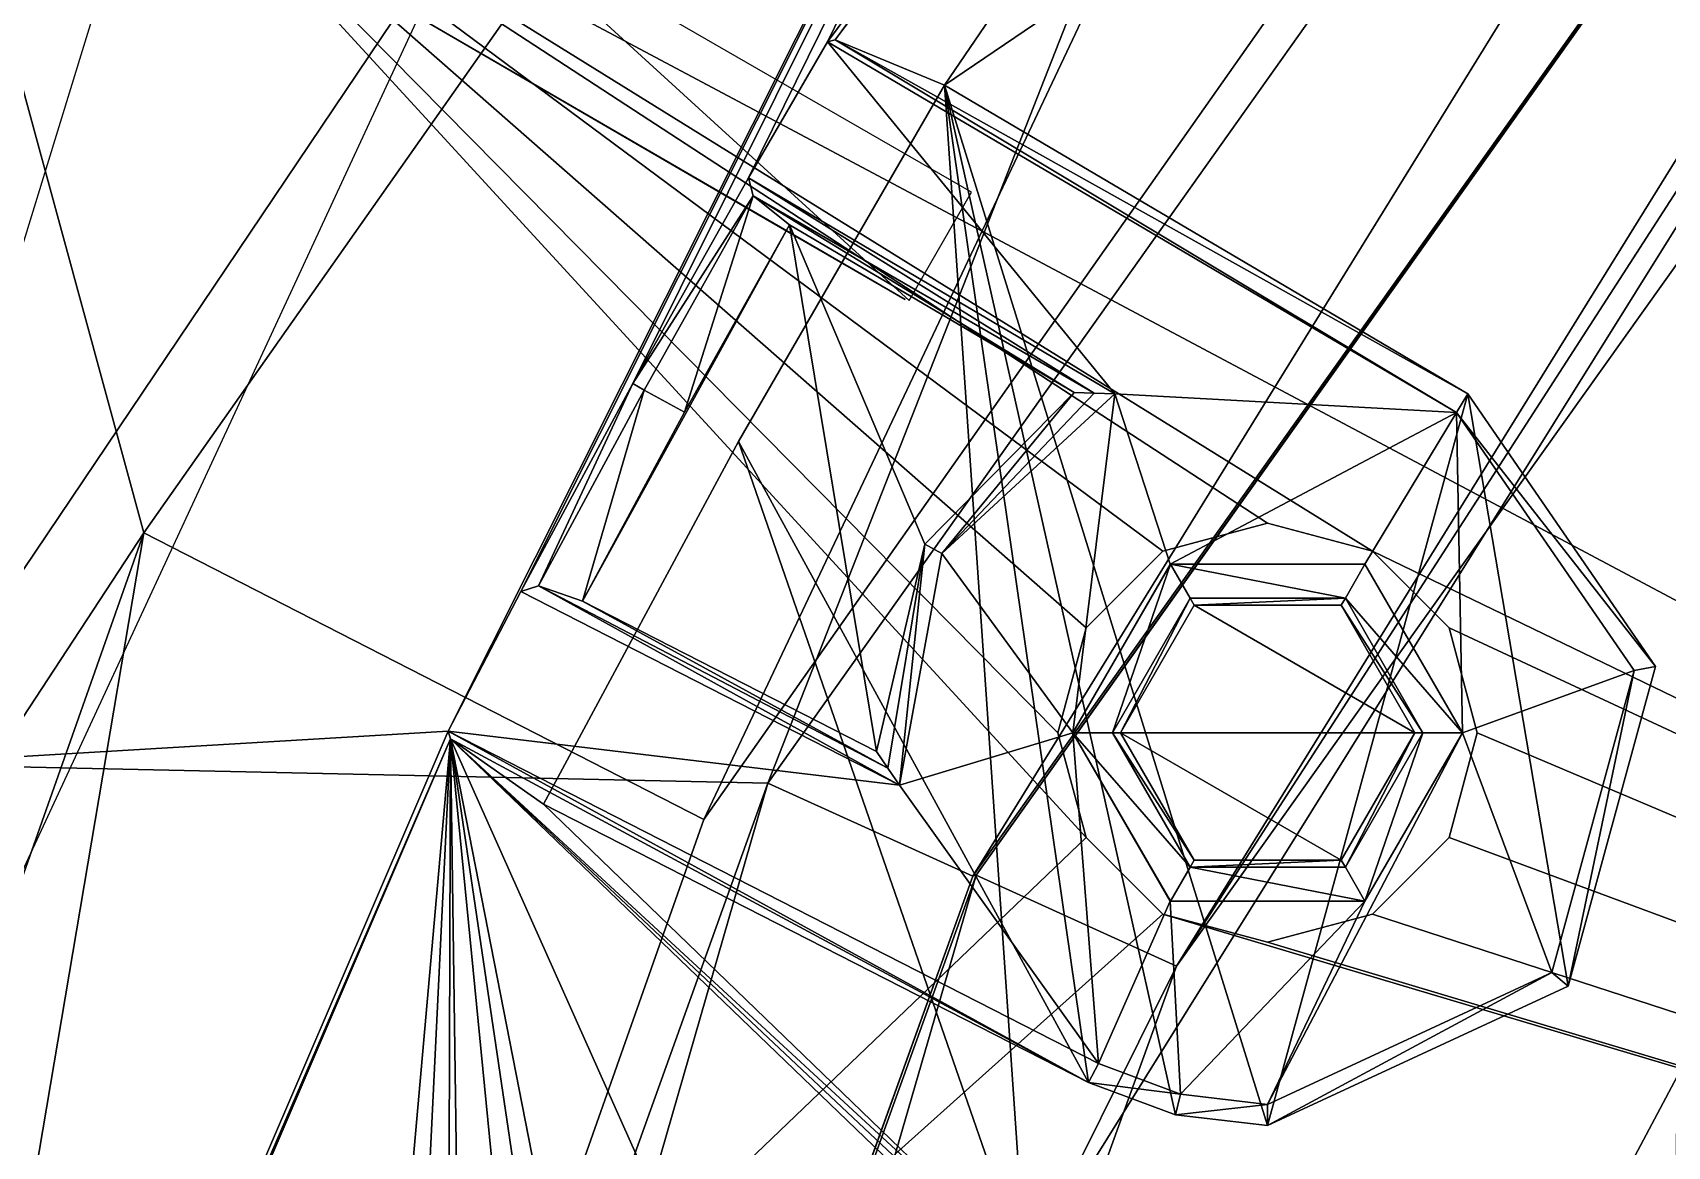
# Model space of a CAD drawing. Header units: millimetres. Extents: x -228 to 228, y -204 to 237.
# Drawn here: x -80.97 to -70.06, y 37.24 to 44.68 of the extents above; entities that cross this region are included whole.
import ezdxf

# ---------------------------------------------------------------- set-up
doc = ezdxf.new("R2010")
doc.units = ezdxf.units.MM
doc.header["$LTSCALE"] = 127.314815
for name, color, linetype in [('2390', 7, 'CONTINUOUS'), ('2587', 7, 'CONTINUOUS'), ('3518', 7, 'CONTINUOUS'), ('3522', 7, 'CONTINUOUS'), ('3523', 7, 'CONTINUOUS'), ('3536', 7, 'CONTINUOUS'), ('3537', 7, 'CONTINUOUS'), ('3600', 7, 'CONTINUOUS'), ('3669', 7, 'CONTINUOUS'), ('3670', 7, 'CONTINUOUS'), ('3672', 7, 'CONTINUOUS'), ('3730', 7, 'CONTINUOUS'), ('3734', 7, 'CONTINUOUS'), ('3738', 7, 'CONTINUOUS'), ('3739', 7, 'CONTINUOUS'), ('3740', 7, 'CONTINUOUS'), ('3741', 7, 'CONTINUOUS'), ('3742', 7, 'CONTINUOUS'), ('3743', 7, 'CONTINUOUS'), ('3767', 7, 'CONTINUOUS'), ('3770', 7, 'CONTINUOUS'), ('3771', 7, 'CONTINUOUS'), ('3850', 7, 'CONTINUOUS'), ('3851', 7, 'CONTINUOUS'), ('3854', 7, 'CONTINUOUS'), ('3856', 7, 'CONTINUOUS'), ('3858', 7, 'CONTINUOUS'), ('3859', 7, 'CONTINUOUS'), ('3863', 7, 'CONTINUOUS'), ('3864', 7, 'CONTINUOUS'), ('3869', 7, 'CONTINUOUS'), ('3873', 7, 'CONTINUOUS'), ('3874', 7, 'CONTINUOUS'), ('3878', 7, 'CONTINUOUS'), ('4337', 7, 'CONTINUOUS'), ('4343', 7, 'CONTINUOUS'), ('4374', 7, 'CONTINUOUS'), ('554', 7, 'CONTINUOUS')]:
    doc.layers.add(name, color=color, linetype=linetype)

msp = doc.modelspace()

# ---------------------------------------------------------------- linework, layer by layer
at = {"layer": '2390', "color": 6, "linetype": 'Continuous'}
for points in [[(-78.395, 44.78, 1083.99), (-80.118, 46.255, 1083.99), (-84.838, 30.879, 1083.99), (-78.395, 44.78, 1083.99)], [(-74.702, 43.611, 1083.99), (-77.978, 45.502, 1083.99), (-75.119, 42.888, 1083.99), (-74.702, 43.611, 1083.99)]]:
    msp.add_3dface(points, dxfattribs=at)
at = {"layer": '2587', "color": 6, "linetype": 'Continuous'}
msp.add_3dface([(-78.395, 44.78, 1083.99), (-76.136, 43.465, 1083.49), (-75.146, 42.894, 1083.49), (-78.395, 44.78, 1083.99)], dxfattribs=at)
at = {"layer": '3518', "color": 5, "linetype": 'Continuous'}
for points in [[(-66.065, 61.486, 1037.99), (-81.84, 47.25, 1037.99), (-80.228, 41.335, 1037.99), (-66.065, 61.486, 1037.99)], [(-81.84, 47.25, 1037.99), (-91.28, 24.458, 1037.99), (-80.228, 41.335, 1037.99), (-81.84, 47.25, 1037.99)], [(-80.228, 41.335, 1037.99), (-91.28, 24.458, 1037.99), (-88.415, 18.106, 1037.99), (-80.228, 41.335, 1037.99)]]:
    msp.add_3dface(points, dxfattribs=at)
at = {"layer": '3522', "color": 5, "linetype": 'Continuous'}
for points in [[(-56.691, 33.796, 1035.99), (-80.54, 46.5, 1035.99), (-42.964, 50.101, 1035.99), (-56.691, 33.796, 1035.99)], [(-89.831, 24.07, 1035.99), (-80.54, 46.5, 1035.99), (-73.938, 39.3, 1035.99), (-89.831, 24.07, 1035.99)], [(-80.54, 46.5, 1035.99), (-74.126, 40, 1035.99), (-73.938, 39.3, 1035.99), (-80.54, 46.5, 1035.99)], [(-74.126, 40, 1035.99), (-80.54, 46.5, 1035.99), (-73.938, 40.7, 1035.99), (-74.126, 40, 1035.99)], [(-80.54, 46.5, 1035.99), (-72.026, 41.212, 1035.99), (-72.726, 41.4, 1035.99), (-80.54, 46.5, 1035.99)], [(-72.026, 41.212, 1035.99), (-80.54, 46.5, 1035.99), (-56.691, 33.796, 1035.99), (-72.026, 41.212, 1035.99)], [(-80.54, 46.5, 1035.99), (-72.726, 41.4, 1035.99), (-73.426, 41.212, 1035.99), (-80.54, 46.5, 1035.99)], [(-80.54, 46.5, 1035.99), (-73.426, 41.212, 1035.99), (-73.938, 40.7, 1035.99), (-80.54, 46.5, 1035.99)], [(-71.513, 40.7, 1035.99), (-72.026, 41.212, 1035.99), (-56.691, 33.796, 1035.99), (-71.513, 40.7, 1035.99)], [(-71.326, 40, 1035.99), (-71.513, 40.7, 1035.99), (-56.691, 33.796, 1035.99), (-71.326, 40, 1035.99)], [(-71.513, 39.3, 1035.99), (-71.326, 40, 1035.99), (-56.691, 33.796, 1035.99), (-71.513, 39.3, 1035.99)], [(-89.831, 24.07, 1035.99), (-73.938, 39.3, 1035.99), (-73.426, 38.788, 1035.99), (-89.831, 24.07, 1035.99)], [(-72.026, 38.788, 1035.99), (-71.513, 39.3, 1035.99), (-56.691, 33.796, 1035.99), (-72.026, 38.788, 1035.99)], [(-89.831, 24.07, 1035.99), (-73.426, 38.788, 1035.99), (-56.691, 33.796, 1035.99), (-89.831, 24.07, 1035.99)], [(-73.426, 38.788, 1035.99), (-72.726, 38.6, 1035.99), (-56.691, 33.796, 1035.99), (-73.426, 38.788, 1035.99)], [(-72.726, 38.6, 1035.99), (-72.026, 38.788, 1035.99), (-56.691, 33.796, 1035.99), (-72.726, 38.6, 1035.99)]]:
    msp.add_3dface(points, dxfattribs=at)
at = {"layer": '3523', "color": 5, "linetype": 'Continuous'}
for points in [[(-80.54, 46.5, 1035.99), (-89.831, 24.07, 1035.99), (-80.54, 46.5, 1033.49), (-80.54, 46.5, 1035.99)], [(-80.54, 46.5, 1033.49), (-89.831, 24.07, 1035.99), (-89.831, 24.07, 1033.49), (-80.54, 46.5, 1033.49)]]:
    msp.add_3dface(points, dxfattribs=at)
at = {"layer": '3536', "color": 5, "linetype": 'Continuous'}
for points in [[(-74.126, 40, 1037.99), (-73.938, 39.3, 1037.99), (-74.126, 40, 1035.99), (-74.126, 40, 1037.99)], [(-74.126, 40, 1035.99), (-73.938, 39.3, 1037.99), (-73.938, 39.3, 1035.99), (-74.126, 40, 1035.99)], [(-71.513, 39.3, 1037.99), (-71.326, 40, 1037.99), (-71.513, 39.3, 1035.99), (-71.513, 39.3, 1037.99)], [(-71.513, 39.3, 1035.99), (-71.326, 40, 1037.99), (-71.326, 40, 1035.99), (-71.513, 39.3, 1035.99)], [(-73.938, 39.3, 1037.99), (-73.426, 38.788, 1037.99), (-73.938, 39.3, 1035.99), (-73.938, 39.3, 1037.99)], [(-73.938, 39.3, 1035.99), (-73.426, 38.788, 1037.99), (-73.426, 38.788, 1035.99), (-73.938, 39.3, 1035.99)], [(-72.026, 38.788, 1037.99), (-71.513, 39.3, 1037.99), (-72.026, 38.788, 1035.99), (-72.026, 38.788, 1037.99)], [(-72.026, 38.788, 1035.99), (-71.513, 39.3, 1037.99), (-71.513, 39.3, 1035.99), (-72.026, 38.788, 1035.99)], [(-73.426, 38.788, 1037.99), (-72.726, 38.6, 1037.99), (-73.426, 38.788, 1035.99), (-73.426, 38.788, 1037.99)], [(-73.426, 38.788, 1035.99), (-72.726, 38.6, 1037.99), (-72.726, 38.6, 1035.99), (-73.426, 38.788, 1035.99)], [(-72.726, 38.6, 1037.99), (-72.026, 38.788, 1037.99), (-72.726, 38.6, 1035.99), (-72.726, 38.6, 1037.99)], [(-72.726, 38.6, 1035.99), (-72.026, 38.788, 1037.99), (-72.026, 38.788, 1035.99), (-72.726, 38.6, 1035.99)]]:
    msp.add_3dface(points, dxfattribs=at)
at = {"layer": '3537', "color": 5, "linetype": 'Continuous'}
for points in [[(-72.726, 41.4, 1037.99), (-73.426, 41.212, 1037.99), (-72.726, 41.4, 1035.99), (-72.726, 41.4, 1037.99)], [(-72.726, 41.4, 1035.99), (-73.426, 41.212, 1037.99), (-73.426, 41.212, 1035.99), (-72.726, 41.4, 1035.99)], [(-72.026, 41.212, 1037.99), (-72.726, 41.4, 1037.99), (-72.026, 41.212, 1035.99), (-72.026, 41.212, 1037.99)], [(-72.026, 41.212, 1035.99), (-72.726, 41.4, 1037.99), (-72.726, 41.4, 1035.99), (-72.026, 41.212, 1035.99)], [(-73.426, 41.212, 1037.99), (-73.938, 40.7, 1037.99), (-73.426, 41.212, 1035.99), (-73.426, 41.212, 1037.99)], [(-73.426, 41.212, 1035.99), (-73.938, 40.7, 1037.99), (-73.938, 40.7, 1035.99), (-73.426, 41.212, 1035.99)], [(-71.513, 40.7, 1037.99), (-72.026, 41.212, 1037.99), (-71.513, 40.7, 1035.99), (-71.513, 40.7, 1037.99)], [(-71.513, 40.7, 1035.99), (-72.026, 41.212, 1037.99), (-72.026, 41.212, 1035.99), (-71.513, 40.7, 1035.99)], [(-74.126, 40, 1037.99), (-74.126, 40, 1035.99), (-73.938, 40.7, 1035.99), (-74.126, 40, 1037.99)], [(-73.938, 40.7, 1037.99), (-74.126, 40, 1037.99), (-73.938, 40.7, 1035.99), (-73.938, 40.7, 1037.99)], [(-71.326, 40, 1035.99), (-71.326, 40, 1037.99), (-71.513, 40.7, 1037.99), (-71.326, 40, 1035.99)], [(-71.326, 40, 1035.99), (-71.513, 40.7, 1037.99), (-71.513, 40.7, 1035.99), (-71.326, 40, 1035.99)]]:
    msp.add_3dface(points, dxfattribs=at)
at = {"layer": '3600', "color": 5, "linetype": 'Continuous'}
msp.add_3dface([(-80.54, 46.5, 1033.49), (-89.831, 24.07, 1033.49), (-80.973, 46.75, 1032.99), (-80.54, 46.5, 1033.49)], dxfattribs=at)
at = {"layer": '3669', "color": 5, "linetype": 'Continuous'}
for points in [[(-80.228, 41.335, 1036.99), (-76.49, 39.42, 1036.99), (-66.065, 61.486, 1036.99), (-80.228, 41.335, 1036.99)], [(-76.49, 39.42, 1036.99), (-62.985, 58.63, 1036.99), (-66.065, 61.486, 1036.99), (-76.49, 39.42, 1036.99)], [(-88.415, 18.106, 1036.99), (-84.298, 17.275, 1036.99), (-80.228, 41.335, 1036.99), (-88.415, 18.106, 1036.99)], [(-84.298, 17.275, 1036.99), (-76.49, 39.42, 1036.99), (-80.228, 41.335, 1036.99), (-84.298, 17.275, 1036.99)]]:
    msp.add_3dface(points, dxfattribs=at)
at = {"layer": '3670', "color": 5, "linetype": 'Continuous'}
for points in [[(-76.49, 39.42, 1037.99), (-62.985, 58.63, 1037.99), (-76.49, 39.42, 1036.99), (-76.49, 39.42, 1037.99)], [(-62.985, 58.63, 1037.99), (-62.985, 58.63, 1036.99), (-76.49, 39.42, 1036.99), (-62.985, 58.63, 1037.99)], [(-84.298, 17.275, 1037.99), (-76.49, 39.42, 1037.99), (-84.298, 17.275, 1036.99), (-84.298, 17.275, 1037.99)], [(-76.49, 39.42, 1037.99), (-76.49, 39.42, 1036.99), (-84.298, 17.275, 1036.99), (-76.49, 39.42, 1037.99)]]:
    msp.add_3dface(points, dxfattribs=at)
at = {"layer": '3672', "color": 5, "linetype": 'Continuous'}
for points in [[(-66.065, 61.486, 1037.99), (-80.228, 41.335, 1037.99), (-66.065, 61.486, 1036.99), (-66.065, 61.486, 1037.99)], [(-80.228, 41.335, 1037.99), (-80.228, 41.335, 1036.99), (-66.065, 61.486, 1036.99), (-80.228, 41.335, 1037.99)], [(-80.228, 41.335, 1037.99), (-88.415, 18.106, 1037.99), (-80.228, 41.335, 1036.99), (-80.228, 41.335, 1037.99)], [(-88.415, 18.106, 1037.99), (-88.415, 18.106, 1036.99), (-80.228, 41.335, 1036.99), (-88.415, 18.106, 1037.99)]]:
    msp.add_3dface(points, dxfattribs=at)
at = {"layer": '3730', "color": 31, "linetype": 'Continuous', "true_color": 0xffba87}
for points in [[(-76.062, 39.662, 1080.49), (-74.694, 39.041, 1080.49), (-62.579, 58.672, 1080.49), (-76.062, 39.662, 1080.49)], [(-74.694, 39.041, 1080.49), (-61.442, 57.691, 1080.49), (-62.579, 58.672, 1080.49), (-74.694, 39.041, 1080.49)], [(-83.931, 17.724, 1080.49), (-82.442, 17.515, 1080.49), (-76.062, 39.662, 1080.49), (-83.931, 17.724, 1080.49)], [(-82.442, 17.515, 1080.49), (-74.694, 39.041, 1080.49), (-76.062, 39.662, 1080.49), (-82.442, 17.515, 1080.49)]]:
    msp.add_3dface(points, dxfattribs=at)
at = {"layer": '3734', "color": 31, "linetype": 'Continuous', "true_color": 0xffba87}
for points in [[(-81.908, 39.789, 1037.49), (-76.062, 39.662, 1080.49), (-67.744, 60.851, 1037.49), (-81.908, 39.789, 1037.49)], [(-76.062, 39.662, 1080.49), (-62.579, 58.672, 1080.49), (-67.744, 60.851, 1037.49), (-76.062, 39.662, 1080.49)], [(-83.931, 17.724, 1080.484), (-76.062, 39.662, 1080.49), (-81.908, 39.789, 1037.49), (-83.931, 17.724, 1080.484)], [(-83.931, 17.724, 1080.49), (-76.062, 39.662, 1080.49), (-83.931, 17.724, 1080.484), (-83.931, 17.724, 1080.49)]]:
    msp.add_3dface(points, dxfattribs=at)
at = {"layer": '3738', "color": 31, "linetype": 'Continuous', "true_color": 0xffba87}
for points in [[(-73.217, 40.851, 1044.99), (-71.743, 40, 1044.99), (-73.708, 40, 1044.99), (-73.217, 40.851, 1044.99)], [(-72.234, 40.851, 1044.99), (-71.743, 40, 1044.99), (-73.217, 40.851, 1044.99), (-72.234, 40.851, 1044.99)], [(-73.708, 40, 1044.99), (-71.743, 40, 1044.99), (-72.234, 39.149, 1044.99), (-73.708, 40, 1044.99)], [(-73.217, 39.149, 1044.99), (-73.708, 40, 1044.99), (-72.234, 39.149, 1044.99), (-73.217, 39.149, 1044.99)]]:
    msp.add_3dface(points, dxfattribs=at)
at = {"layer": '3739', "color": 31, "linetype": 'Continuous', "true_color": 0xffba87}
for points in [[(-73.244, 40.898, 1038.79), (-73.708, 40, 1044.99), (-73.762, 40, 1038.79), (-73.244, 40.898, 1038.79)], [(-73.217, 40.851, 1044.99), (-73.708, 40, 1044.99), (-73.244, 40.898, 1038.79), (-73.217, 40.851, 1044.99)], [(-72.207, 40.898, 1038.79), (-73.217, 40.851, 1044.99), (-73.244, 40.898, 1038.79), (-72.207, 40.898, 1038.79)], [(-72.234, 40.851, 1044.99), (-73.217, 40.851, 1044.99), (-72.207, 40.898, 1038.79), (-72.234, 40.851, 1044.99)], [(-71.689, 40, 1038.79), (-72.234, 40.851, 1044.99), (-72.207, 40.898, 1038.79), (-71.689, 40, 1038.79)], [(-71.743, 40, 1044.99), (-72.234, 40.851, 1044.99), (-71.689, 40, 1038.79), (-71.743, 40, 1044.99)]]:
    msp.add_3dface(points, dxfattribs=at)
at = {"layer": '3740', "color": 31, "linetype": 'Continuous', "true_color": 0xffba87}
for points in [[(-73.375, 41.126, 1038.79), (-73.762, 40, 1038.79), (-74.026, 40, 1038.79), (-73.375, 41.126, 1038.79)], [(-73.244, 40.898, 1038.79), (-73.762, 40, 1038.79), (-73.375, 41.126, 1038.79), (-73.244, 40.898, 1038.79)], [(-72.207, 40.898, 1038.79), (-73.244, 40.898, 1038.79), (-73.375, 41.126, 1038.79), (-72.207, 40.898, 1038.79)], [(-72.076, 41.126, 1038.79), (-72.207, 40.898, 1038.79), (-73.375, 41.126, 1038.79), (-72.076, 41.126, 1038.79)], [(-71.426, 40, 1038.79), (-72.207, 40.898, 1038.79), (-72.076, 41.126, 1038.79), (-71.426, 40, 1038.79)], [(-71.689, 40, 1038.79), (-72.207, 40.898, 1038.79), (-71.426, 40, 1038.79), (-71.689, 40, 1038.79)], [(-74.026, 40, 1038.79), (-73.762, 40, 1038.79), (-73.244, 39.102, 1038.79), (-74.026, 40, 1038.79)], [(-73.375, 38.874, 1038.79), (-74.026, 40, 1038.79), (-73.244, 39.102, 1038.79), (-73.375, 38.874, 1038.79)], [(-71.689, 40, 1038.79), (-72.076, 38.874, 1038.79), (-72.207, 39.102, 1038.79), (-71.689, 40, 1038.79)], [(-71.689, 40, 1038.79), (-71.426, 40, 1038.79), (-72.076, 38.874, 1038.79), (-71.689, 40, 1038.79)], [(-72.076, 38.874, 1038.79), (-73.375, 38.874, 1038.79), (-73.244, 39.102, 1038.79), (-72.076, 38.874, 1038.79)], [(-72.207, 39.102, 1038.79), (-72.076, 38.874, 1038.79), (-73.244, 39.102, 1038.79), (-72.207, 39.102, 1038.79)]]:
    msp.add_3dface(points, dxfattribs=at)
at = {"layer": '3741', "color": 31, "linetype": 'Continuous', "true_color": 0xffba87}
for points in [[(-73.375, 41.126, 1038.79), (-74.026, 40, 1038.79), (-73.376, 41.126, 1037.49), (-73.375, 41.126, 1038.79)], [(-73.376, 41.126, 1037.49), (-74.026, 40, 1038.79), (-74.026, 40, 1037.49), (-73.376, 41.126, 1037.49)], [(-72.076, 41.126, 1037.49), (-73.375, 41.126, 1038.79), (-73.376, 41.126, 1037.49), (-72.076, 41.126, 1037.49)], [(-72.076, 41.126, 1038.79), (-73.375, 41.126, 1038.79), (-72.076, 41.126, 1037.49), (-72.076, 41.126, 1038.79)], [(-71.426, 40, 1038.79), (-72.076, 41.126, 1038.79), (-71.426, 40, 1037.49), (-71.426, 40, 1038.79)], [(-71.426, 40, 1037.49), (-72.076, 41.126, 1038.79), (-72.076, 41.126, 1037.49), (-71.426, 40, 1037.49)]]:
    msp.add_3dface(points, dxfattribs=at)
at = {"layer": '3742', "color": 31, "linetype": 'Continuous', "true_color": 0xffba87}
for points in [[(-73.708, 40, 1044.99), (-73.217, 39.149, 1044.99), (-73.762, 40, 1038.79), (-73.708, 40, 1044.99)], [(-73.762, 40, 1038.79), (-73.217, 39.149, 1044.99), (-73.244, 39.102, 1038.79), (-73.762, 40, 1038.79)], [(-72.234, 39.149, 1044.99), (-71.743, 40, 1044.99), (-72.207, 39.102, 1038.79), (-72.234, 39.149, 1044.99)], [(-71.743, 40, 1044.99), (-71.689, 40, 1038.79), (-72.207, 39.102, 1038.79), (-71.743, 40, 1044.99)], [(-73.217, 39.149, 1044.99), (-72.234, 39.149, 1044.99), (-73.244, 39.102, 1038.79), (-73.217, 39.149, 1044.99)], [(-72.234, 39.149, 1044.99), (-72.207, 39.102, 1038.79), (-73.244, 39.102, 1038.79), (-72.234, 39.149, 1044.99)]]:
    msp.add_3dface(points, dxfattribs=at)
at = {"layer": '3743', "color": 31, "linetype": 'Continuous', "true_color": 0xffba87}
for points in [[(-74.026, 40, 1038.79), (-73.375, 38.874, 1038.79), (-74.026, 40, 1037.49), (-74.026, 40, 1038.79)], [(-74.026, 40, 1037.49), (-73.375, 38.874, 1038.79), (-73.376, 38.874, 1037.49), (-74.026, 40, 1037.49)], [(-72.076, 38.874, 1038.79), (-71.426, 40, 1038.79), (-72.076, 38.874, 1037.49), (-72.076, 38.874, 1038.79)], [(-71.426, 40, 1038.79), (-71.426, 40, 1037.49), (-72.076, 38.874, 1037.49), (-71.426, 40, 1038.79)], [(-73.375, 38.874, 1038.79), (-72.076, 38.874, 1038.79), (-73.376, 38.874, 1037.49), (-73.375, 38.874, 1038.79)], [(-73.376, 38.874, 1037.49), (-72.076, 38.874, 1038.79), (-72.076, 38.874, 1037.49), (-73.376, 38.874, 1037.49)]]:
    msp.add_3dface(points, dxfattribs=at)
at = {"layer": '3767', "color": 31, "linetype": 'Continuous', "true_color": 0xffba87}
for points in [[(-70.136, 40.442, 1045.786), (-71.464, 42.138, 1037.49), (-71.39, 42.264, 1045.882), (-70.136, 40.442, 1045.786)], [(-70.278, 40.416, 1037.49), (-71.464, 42.138, 1037.49), (-70.136, 40.442, 1045.786), (-70.278, 40.416, 1037.49)], [(-70.829, 38.398, 1037.49), (-70.278, 40.416, 1037.49), (-70.72, 38.306, 1045.674), (-70.829, 38.398, 1037.49)], [(-70.72, 38.306, 1045.674), (-70.278, 40.416, 1037.49), (-70.136, 40.442, 1045.786), (-70.72, 38.306, 1045.674)], [(-72.726, 37.517, 1037.49), (-70.829, 38.398, 1037.49), (-72.726, 37.375, 1045.626), (-72.726, 37.517, 1037.49)], [(-72.726, 37.375, 1045.626), (-70.829, 38.398, 1037.49), (-70.72, 38.306, 1045.674), (-72.726, 37.375, 1045.626)]]:
    msp.add_3dface(points, dxfattribs=at)
at = {"layer": '3770', "color": 31, "linetype": 'Continuous', "true_color": 0xffba87}
for points in [[(-75.015, 41.259, 1044.99), (-74.018, 42.272, 1044.99), (-74.901, 41.196, 1037.49), (-75.015, 41.259, 1044.99)], [(-74.901, 41.196, 1037.49), (-74.018, 42.272, 1044.99), (-73.883, 42.269, 1041.196), (-74.901, 41.196, 1037.49)], [(-73.746, 42.263, 1037.49), (-74.901, 41.196, 1037.49), (-73.883, 42.269, 1041.196), (-73.746, 42.263, 1037.49)], [(-75.336, 39.875, 1044.99), (-75.015, 41.259, 1044.99), (-75.262, 39.762, 1041.196), (-75.336, 39.875, 1044.99)], [(-75.015, 41.259, 1044.99), (-75.183, 39.65, 1037.49), (-75.262, 39.762, 1041.196), (-75.015, 41.259, 1044.99)], [(-75.015, 41.259, 1044.99), (-74.901, 41.196, 1037.49), (-75.183, 39.65, 1037.49), (-75.015, 41.259, 1044.99)], [(-73.856, 37.79, 1037.49), (-73.307, 37.586, 1037.49), (-73.921, 37.663, 1045.641), (-73.856, 37.79, 1037.49)], [(-73.921, 37.663, 1045.641), (-73.307, 37.586, 1037.49), (-73.34, 37.448, 1045.63), (-73.921, 37.663, 1045.641)], [(-73.307, 37.586, 1037.49), (-72.726, 37.517, 1037.49), (-73.34, 37.448, 1045.63), (-73.307, 37.586, 1037.49)], [(-72.726, 37.517, 1037.49), (-72.726, 37.375, 1045.626), (-73.34, 37.448, 1045.63), (-72.726, 37.517, 1037.49)]]:
    msp.add_3dface(points, dxfattribs=at)
at = {"layer": '3771', "color": 31, "linetype": 'Continuous', "true_color": 0xffba87}
for points in [[(-81.908, 39.789, 1037.49), (-67.744, 60.851, 1037.49), (-78.196, 40.009, 1037.49), (-81.908, 39.789, 1037.49)], [(-78.196, 40.009, 1037.49), (-67.744, 60.851, 1037.49), (-77.711, 40.943, 1037.49), (-78.196, 40.009, 1037.49)], [(-77.711, 40.943, 1037.49), (-67.744, 60.851, 1037.49), (-76.964, 42.332, 1037.49), (-77.711, 40.943, 1037.49)], [(-67.744, 60.851, 1037.49), (-76.192, 43.706, 1037.49), (-76.964, 42.332, 1037.49), (-67.744, 60.851, 1037.49)], [(-67.744, 60.851, 1037.49), (-75.663, 44.615, 1037.49), (-76.192, 43.706, 1037.49), (-67.744, 60.851, 1037.49)], [(-75.663, 44.615, 1037.49), (-67.744, 60.851, 1037.49), (-64.536, 59.586, 1037.49), (-75.663, 44.615, 1037.49)], [(-76.192, 43.706, 1037.49), (-75.663, 44.615, 1037.49), (-73.746, 42.263, 1037.49), (-76.192, 43.706, 1037.49)], [(-75.663, 44.615, 1037.49), (-71.464, 42.138, 1037.49), (-73.746, 42.263, 1037.49), (-75.663, 44.615, 1037.49)], [(-73.746, 42.263, 1037.49), (-74.026, 40, 1037.49), (-74.901, 41.196, 1037.49), (-73.746, 42.263, 1037.49)], [(-73.376, 41.126, 1037.49), (-74.026, 40, 1037.49), (-73.746, 42.263, 1037.49), (-73.376, 41.126, 1037.49)], [(-71.464, 42.138, 1037.49), (-73.376, 41.126, 1037.49), (-73.746, 42.263, 1037.49), (-71.464, 42.138, 1037.49)], [(-72.076, 41.126, 1037.49), (-73.376, 41.126, 1037.49), (-71.464, 42.138, 1037.49), (-72.076, 41.126, 1037.49)], [(-71.426, 40, 1037.49), (-72.076, 41.126, 1037.49), (-71.464, 42.138, 1037.49), (-71.426, 40, 1037.49)], [(-70.278, 40.416, 1037.49), (-71.426, 40, 1037.49), (-71.464, 42.138, 1037.49), (-70.278, 40.416, 1037.49)], [(-74.901, 41.196, 1037.49), (-74.026, 40, 1037.49), (-75.183, 39.65, 1037.49), (-74.901, 41.196, 1037.49)], [(-75.183, 39.65, 1037.49), (-78.196, 40.009, 1037.49), (-77.711, 40.943, 1037.49), (-75.183, 39.65, 1037.49)], [(-70.829, 38.398, 1037.49), (-71.426, 40, 1037.49), (-70.278, 40.416, 1037.49), (-70.829, 38.398, 1037.49)], [(-82.88, 29.092, 1037.49), (-81.908, 39.789, 1037.49), (-78.196, 40.009, 1037.49), (-82.88, 29.092, 1037.49)], [(-73.856, 37.79, 1037.49), (-78.196, 40.009, 1037.49), (-75.183, 39.65, 1037.49), (-73.856, 37.79, 1037.49)], [(-74.026, 40, 1037.49), (-73.856, 37.79, 1037.49), (-75.183, 39.65, 1037.49), (-74.026, 40, 1037.49)], [(-74.026, 40, 1037.49), (-73.376, 38.874, 1037.49), (-73.856, 37.79, 1037.49), (-74.026, 40, 1037.49)], [(-72.076, 38.874, 1037.49), (-71.426, 40, 1037.49), (-72.726, 37.517, 1037.49), (-72.076, 38.874, 1037.49)], [(-72.726, 37.517, 1037.49), (-71.426, 40, 1037.49), (-70.829, 38.398, 1037.49), (-72.726, 37.517, 1037.49)], [(-73.856, 37.79, 1037.49), (-73.376, 38.874, 1037.49), (-73.307, 37.586, 1037.49), (-73.856, 37.79, 1037.49)], [(-73.376, 38.874, 1037.49), (-72.076, 38.874, 1037.49), (-73.307, 37.586, 1037.49), (-73.376, 38.874, 1037.49)], [(-73.307, 37.586, 1037.49), (-72.076, 38.874, 1037.49), (-72.726, 37.517, 1037.49), (-73.307, 37.586, 1037.49)]]:
    msp.add_3dface(points, dxfattribs=at)
at = {"layer": '3850', "color": 31, "linetype": 'Continuous', "true_color": 0xffba87}
for points in [[(-71.464, 42.138, 1037.49), (-75.663, 44.615, 1037.49), (-75.612, 44.628, 1039.618), (-71.464, 42.138, 1037.49)], [(-71.39, 42.264, 1045.882), (-71.464, 42.138, 1037.49), (-75.612, 44.628, 1039.618), (-71.39, 42.264, 1045.882)], [(-71.39, 42.264, 1045.882), (-75.612, 44.628, 1039.618), (-74.882, 44.326, 1045.99), (-71.39, 42.264, 1045.882)]]:
    msp.add_3dface(points, dxfattribs=at)
at = {"layer": '3851', "color": 31, "linetype": 'Continuous', "true_color": 0xffba87}
for points in [[(-78.196, 40.009, 1037.49), (-73.856, 37.79, 1037.49), (-73.921, 37.663, 1045.641), (-78.196, 40.009, 1037.49)], [(-78.196, 40.009, 1037.49), (-73.921, 37.663, 1045.641), (-78.18, 39.959, 1039.618), (-78.196, 40.009, 1037.49)], [(-78.18, 39.959, 1039.618), (-73.921, 37.663, 1045.641), (-77.559, 39.522, 1045.738), (-78.18, 39.959, 1039.618)]]:
    msp.add_3dface(points, dxfattribs=at)
at = {"layer": '3854', "color": 31, "linetype": 'Continuous', "true_color": 0xffba87}
for points in [[(-75.336, 39.875, 1044.99), (-77.299, 40.879, 1044.99), (-75.917, 43.392, 1044.99), (-75.336, 39.875, 1044.99)], [(-75.917, 43.392, 1044.99), (-77.299, 40.879, 1044.99), (-76.618, 42.141, 1044.99), (-75.917, 43.392, 1044.99)], [(-75.015, 41.259, 1044.99), (-75.336, 39.875, 1044.99), (-75.917, 43.392, 1044.99), (-75.015, 41.259, 1044.99)], [(-74.018, 42.272, 1044.99), (-75.015, 41.259, 1044.99), (-75.917, 43.392, 1044.99), (-74.018, 42.272, 1044.99)]]:
    msp.add_3dface(points, dxfattribs=at)
at = {"layer": '3856', "color": 31, "linetype": 'Continuous', "true_color": 0xffba87}
for points in [[(-73.921, 37.663, 1045.641), (-74.882, 44.326, 1045.99), (-76.258, 41.945, 1045.865), (-73.921, 37.663, 1045.641)], [(-72.726, 37.375, 1045.626), (-71.39, 42.264, 1045.882), (-74.882, 44.326, 1045.99), (-72.726, 37.375, 1045.626)], [(-73.34, 37.448, 1045.63), (-72.726, 37.375, 1045.626), (-74.882, 44.326, 1045.99), (-73.34, 37.448, 1045.63)], [(-73.921, 37.663, 1045.641), (-73.34, 37.448, 1045.63), (-74.882, 44.326, 1045.99), (-73.921, 37.663, 1045.641)], [(-72.726, 37.375, 1045.626), (-70.72, 38.306, 1045.674), (-71.39, 42.264, 1045.882), (-72.726, 37.375, 1045.626)], [(-70.72, 38.306, 1045.674), (-70.136, 40.442, 1045.786), (-71.39, 42.264, 1045.882), (-70.72, 38.306, 1045.674)], [(-77.559, 39.522, 1045.738), (-73.921, 37.663, 1045.641), (-76.258, 41.945, 1045.865), (-77.559, 39.522, 1045.738)]]:
    msp.add_3dface(points, dxfattribs=at)
at = {"layer": '3858', "color": 31, "linetype": 'Continuous', "true_color": 0xffba87}
for points in [[(-74.882, 44.326, 1045.99), (-75.612, 44.628, 1039.618), (-64.501, 59.569, 1039.618), (-74.882, 44.326, 1045.99)], [(-74.882, 44.326, 1045.99), (-64.501, 59.569, 1039.618), (-65.387, 50.768, 1080.49), (-74.882, 44.326, 1045.99)], [(-74.342, 36.414, 1080.49), (-74.882, 44.326, 1045.99), (-65.387, 50.768, 1080.49), (-74.342, 36.414, 1080.49)], [(-74.882, 44.326, 1045.99), (-74.342, 36.414, 1080.49), (-76.258, 41.945, 1045.865), (-74.882, 44.326, 1045.99)], [(-74.342, 36.414, 1080.49), (-77.559, 39.522, 1045.738), (-76.258, 41.945, 1045.865), (-74.342, 36.414, 1080.49)], [(-78.18, 39.959, 1039.618), (-79.255, 27.82, 1070.597), (-82.847, 29.072, 1039.618), (-78.18, 39.959, 1039.618)], [(-78.694, 29.37, 1070.597), (-79.255, 27.82, 1070.597), (-78.18, 39.959, 1039.618), (-78.694, 29.37, 1070.597)], [(-78.213, 29.642, 1073.49), (-78.694, 29.37, 1070.597), (-78.18, 39.959, 1039.618), (-78.213, 29.642, 1073.49)], [(-78.042, 30.088, 1073.49), (-78.213, 29.642, 1073.49), (-78.18, 39.959, 1039.618), (-78.042, 30.088, 1073.49)], [(-75.6, 34.175, 1078.99), (-76.599, 31.874, 1078.99), (-78.18, 39.959, 1039.618), (-75.6, 34.175, 1078.99)], [(-78.18, 39.959, 1039.618), (-76.599, 31.874, 1078.99), (-76.829, 30.824, 1080.49), (-78.18, 39.959, 1039.618)], [(-74.532, 36.446, 1078.99), (-75.6, 34.175, 1078.99), (-78.18, 39.959, 1039.618), (-74.532, 36.446, 1078.99)], [(-74.532, 36.446, 1078.99), (-78.18, 39.959, 1039.618), (-74.433, 36.429, 1079.772), (-74.532, 36.446, 1078.99)], [(-77.196, 29.892, 1080.49), (-78.042, 30.088, 1073.49), (-78.18, 39.959, 1039.618), (-77.196, 29.892, 1080.49)], [(-77.196, 29.892, 1080.49), (-78.18, 39.959, 1039.618), (-76.829, 30.824, 1080.49), (-77.196, 29.892, 1080.49)], [(-74.342, 36.414, 1080.49), (-78.18, 39.959, 1039.618), (-77.559, 39.522, 1045.738), (-74.342, 36.414, 1080.49)], [(-78.18, 39.959, 1039.618), (-74.342, 36.414, 1080.49), (-74.433, 36.429, 1079.772), (-78.18, 39.959, 1039.618)]]:
    msp.add_3dface(points, dxfattribs=at)
at = {"layer": '3859', "color": 31, "linetype": 'Continuous', "true_color": 0xffba87}
for points in [[(-76.16, 43.586, 1042.488), (-76.618, 42.141, 1044.99), (-76.888, 42.289, 1042.488), (-76.16, 43.586, 1042.488)], [(-75.917, 43.392, 1044.99), (-76.618, 42.141, 1044.99), (-76.16, 43.586, 1042.488), (-75.917, 43.392, 1044.99)], [(-77.299, 40.879, 1044.99), (-77.593, 40.98, 1042.488), (-76.888, 42.289, 1042.488), (-77.299, 40.879, 1044.99)], [(-76.618, 42.141, 1044.99), (-77.299, 40.879, 1044.99), (-76.888, 42.289, 1042.488), (-76.618, 42.141, 1044.99)]]:
    msp.add_3dface(points, dxfattribs=at)
at = {"layer": '3863', "color": 31, "linetype": 'Continuous', "true_color": 0xffba87}
for points in [[(-76.192, 43.706, 1037.49), (-73.746, 42.263, 1037.49), (-73.883, 42.269, 1041.196), (-76.192, 43.706, 1037.49)], [(-76.16, 43.586, 1042.488), (-76.192, 43.706, 1037.49), (-73.883, 42.269, 1041.196), (-76.16, 43.586, 1042.488)], [(-74.018, 42.272, 1044.99), (-75.917, 43.392, 1044.99), (-76.16, 43.586, 1042.488), (-74.018, 42.272, 1044.99)], [(-74.018, 42.272, 1044.99), (-76.16, 43.586, 1042.488), (-73.883, 42.269, 1041.196), (-74.018, 42.272, 1044.99)]]:
    msp.add_3dface(points, dxfattribs=at)
at = {"layer": '3864', "color": 31, "linetype": 'Continuous', "true_color": 0xffba87}
for points in [[(-75.183, 39.65, 1037.49), (-77.711, 40.943, 1037.49), (-77.593, 40.98, 1042.488), (-75.183, 39.65, 1037.49)], [(-77.299, 40.879, 1044.99), (-75.262, 39.762, 1041.196), (-77.593, 40.98, 1042.488), (-77.299, 40.879, 1044.99)], [(-75.262, 39.762, 1041.196), (-75.183, 39.65, 1037.49), (-77.593, 40.98, 1042.488), (-75.262, 39.762, 1041.196)], [(-77.299, 40.879, 1044.99), (-75.336, 39.875, 1044.99), (-75.262, 39.762, 1041.196), (-77.299, 40.879, 1044.99)]]:
    msp.add_3dface(points, dxfattribs=at)
at = {"layer": '3869', "color": 31, "linetype": 'Continuous', "true_color": 0xffba87}
for points in [[(-74.671, 39.047, 1081.49), (-73.335, 38.44, 1081.49), (-61.422, 57.687, 1081.49), (-74.671, 39.047, 1081.49)], [(-73.335, 38.44, 1081.49), (-60.312, 56.729, 1081.49), (-61.422, 57.687, 1081.49), (-73.335, 38.44, 1081.49)], [(-82.421, 17.53, 1081.49), (-80.966, 17.325, 1081.49), (-74.671, 39.047, 1081.49), (-82.421, 17.53, 1081.49)], [(-80.966, 17.325, 1081.49), (-73.335, 38.44, 1081.49), (-74.671, 39.047, 1081.49), (-80.966, 17.325, 1081.49)]]:
    msp.add_3dface(points, dxfattribs=at)
at = {"layer": '3873', "color": 31, "linetype": 'Continuous', "true_color": 0xffba87}
for points in [[(-61.442, 57.691, 1080.49), (-74.694, 39.041, 1080.49), (-74.671, 39.047, 1081.49), (-61.442, 57.691, 1080.49)], [(-61.442, 57.691, 1080.49), (-74.671, 39.047, 1081.49), (-61.422, 57.687, 1081.49), (-61.442, 57.691, 1080.49)], [(-74.694, 39.041, 1080.49), (-82.442, 17.515, 1080.49), (-82.421, 17.53, 1081.49), (-74.694, 39.041, 1080.49)], [(-74.694, 39.041, 1080.49), (-82.421, 17.53, 1081.49), (-74.671, 39.047, 1081.49), (-74.694, 39.041, 1080.49)]]:
    msp.add_3dface(points, dxfattribs=at)
at = {"layer": '3874', "color": 31, "linetype": 'Continuous', "true_color": 0xffba87}
for points in [[(-60.312, 56.729, 1081.49), (-73.335, 38.44, 1081.49), (-65.387, 50.768, 1080.49), (-60.312, 56.729, 1081.49)], [(-73.335, 38.44, 1081.49), (-74.342, 36.414, 1080.49), (-65.387, 50.768, 1080.49), (-73.335, 38.44, 1081.49)], [(-74.342, 36.414, 1080.49), (-73.335, 38.44, 1081.49), (-80.966, 17.325, 1081.49), (-74.342, 36.414, 1080.49)]]:
    msp.add_3dface(points, dxfattribs=at)
at = {"layer": '3878', "color": 31, "linetype": 'Continuous', "true_color": 0xffba87}
for points in [[(-75.663, 44.615, 1037.49), (-64.536, 59.586, 1037.49), (-75.612, 44.628, 1039.618), (-75.663, 44.615, 1037.49)], [(-75.612, 44.628, 1039.618), (-64.536, 59.586, 1037.49), (-64.501, 59.569, 1039.618), (-75.612, 44.628, 1039.618)], [(-76.964, 42.332, 1037.49), (-76.192, 43.706, 1037.49), (-76.16, 43.586, 1042.488), (-76.964, 42.332, 1037.49)], [(-76.964, 42.332, 1037.49), (-76.16, 43.586, 1042.488), (-76.888, 42.289, 1042.488), (-76.964, 42.332, 1037.49)], [(-77.711, 40.943, 1037.49), (-76.964, 42.332, 1037.49), (-77.593, 40.98, 1042.488), (-77.711, 40.943, 1037.49)], [(-77.593, 40.98, 1042.488), (-76.964, 42.332, 1037.49), (-76.888, 42.289, 1042.488), (-77.593, 40.98, 1042.488)], [(-82.88, 29.092, 1037.49), (-78.196, 40.009, 1037.49), (-78.18, 39.959, 1039.618), (-82.88, 29.092, 1037.49)], [(-82.88, 29.092, 1037.49), (-78.18, 39.959, 1039.618), (-82.847, 29.072, 1039.618), (-82.88, 29.092, 1037.49)]]:
    msp.add_3dface(points, dxfattribs=at)
at = {"layer": '4337', "color": 6, "linetype": 'Continuous'}
for points in [[(-67.34, 41.072, 1038.99), (-66.67, 42.151, 1038.99), (-73.463, 22.61, 1038.99), (-67.34, 41.072, 1038.99)], [(-73.463, 22.61, 1038.99), (-66.67, 42.151, 1038.99), (-66.329, 38.839, 1038.99), (-73.463, 22.61, 1038.99)], [(-68.085, 39.825, 1038.99), (-67.34, 41.072, 1038.99), (-73.463, 22.61, 1038.99), (-68.085, 39.825, 1038.99)], [(-68.718, 38.724, 1038.99), (-68.085, 39.825, 1038.99), (-73.463, 22.61, 1038.99), (-68.718, 38.724, 1038.99)], [(-69.332, 37.612, 1038.99), (-68.718, 38.724, 1038.99), (-73.463, 22.61, 1038.99), (-69.332, 37.612, 1038.99)], [(-69.993, 37.703, 1038.99), (-70.013, 36.329, 1038.99), (-70.461, 36.82, 1038.99), (-69.993, 37.703, 1038.99)], [(-70.013, 36.329, 1038.99), (-69.332, 37.612, 1038.99), (-73.463, 22.61, 1038.99), (-70.013, 36.329, 1038.99)]]:
    msp.add_3dface(points, dxfattribs=at)
at = {"layer": '4343', "color": 6, "linetype": 'Continuous'}
msp.add_3dface([(-73.463, 22.61, 1038.99), (-66.329, 38.839, 1038.99), (-69.291, 21.468, 1074.19), (-73.463, 22.61, 1038.99)], dxfattribs=at)
at = {"layer": '4374', "color": 6, "linetype": 'Continuous'}
msp.add_3dface([(-69.993, 37.703, 1038.99), (-70.461, 36.82, 1038.99), (-65.349, 35.805, 1079.645), (-69.993, 37.703, 1038.99)], dxfattribs=at)
at = {"layer": '554', "color": 5, "linetype": 'Continuous'}
for points in [[(-95.609, 31.065, 1034.242), (-86.222, 49.78, 1034.686), (-74.708, 67.267, 1034.242), (-95.609, 31.065, 1034.242)], [(-87.433, 50.479, 1033.267), (-95.609, 31.065, 1034.242), (-74.708, 67.267, 1034.242), (-87.433, 50.479, 1033.267)]]:
    msp.add_3dface(points, dxfattribs=at)

doc.saveas('drawing.dxf')
